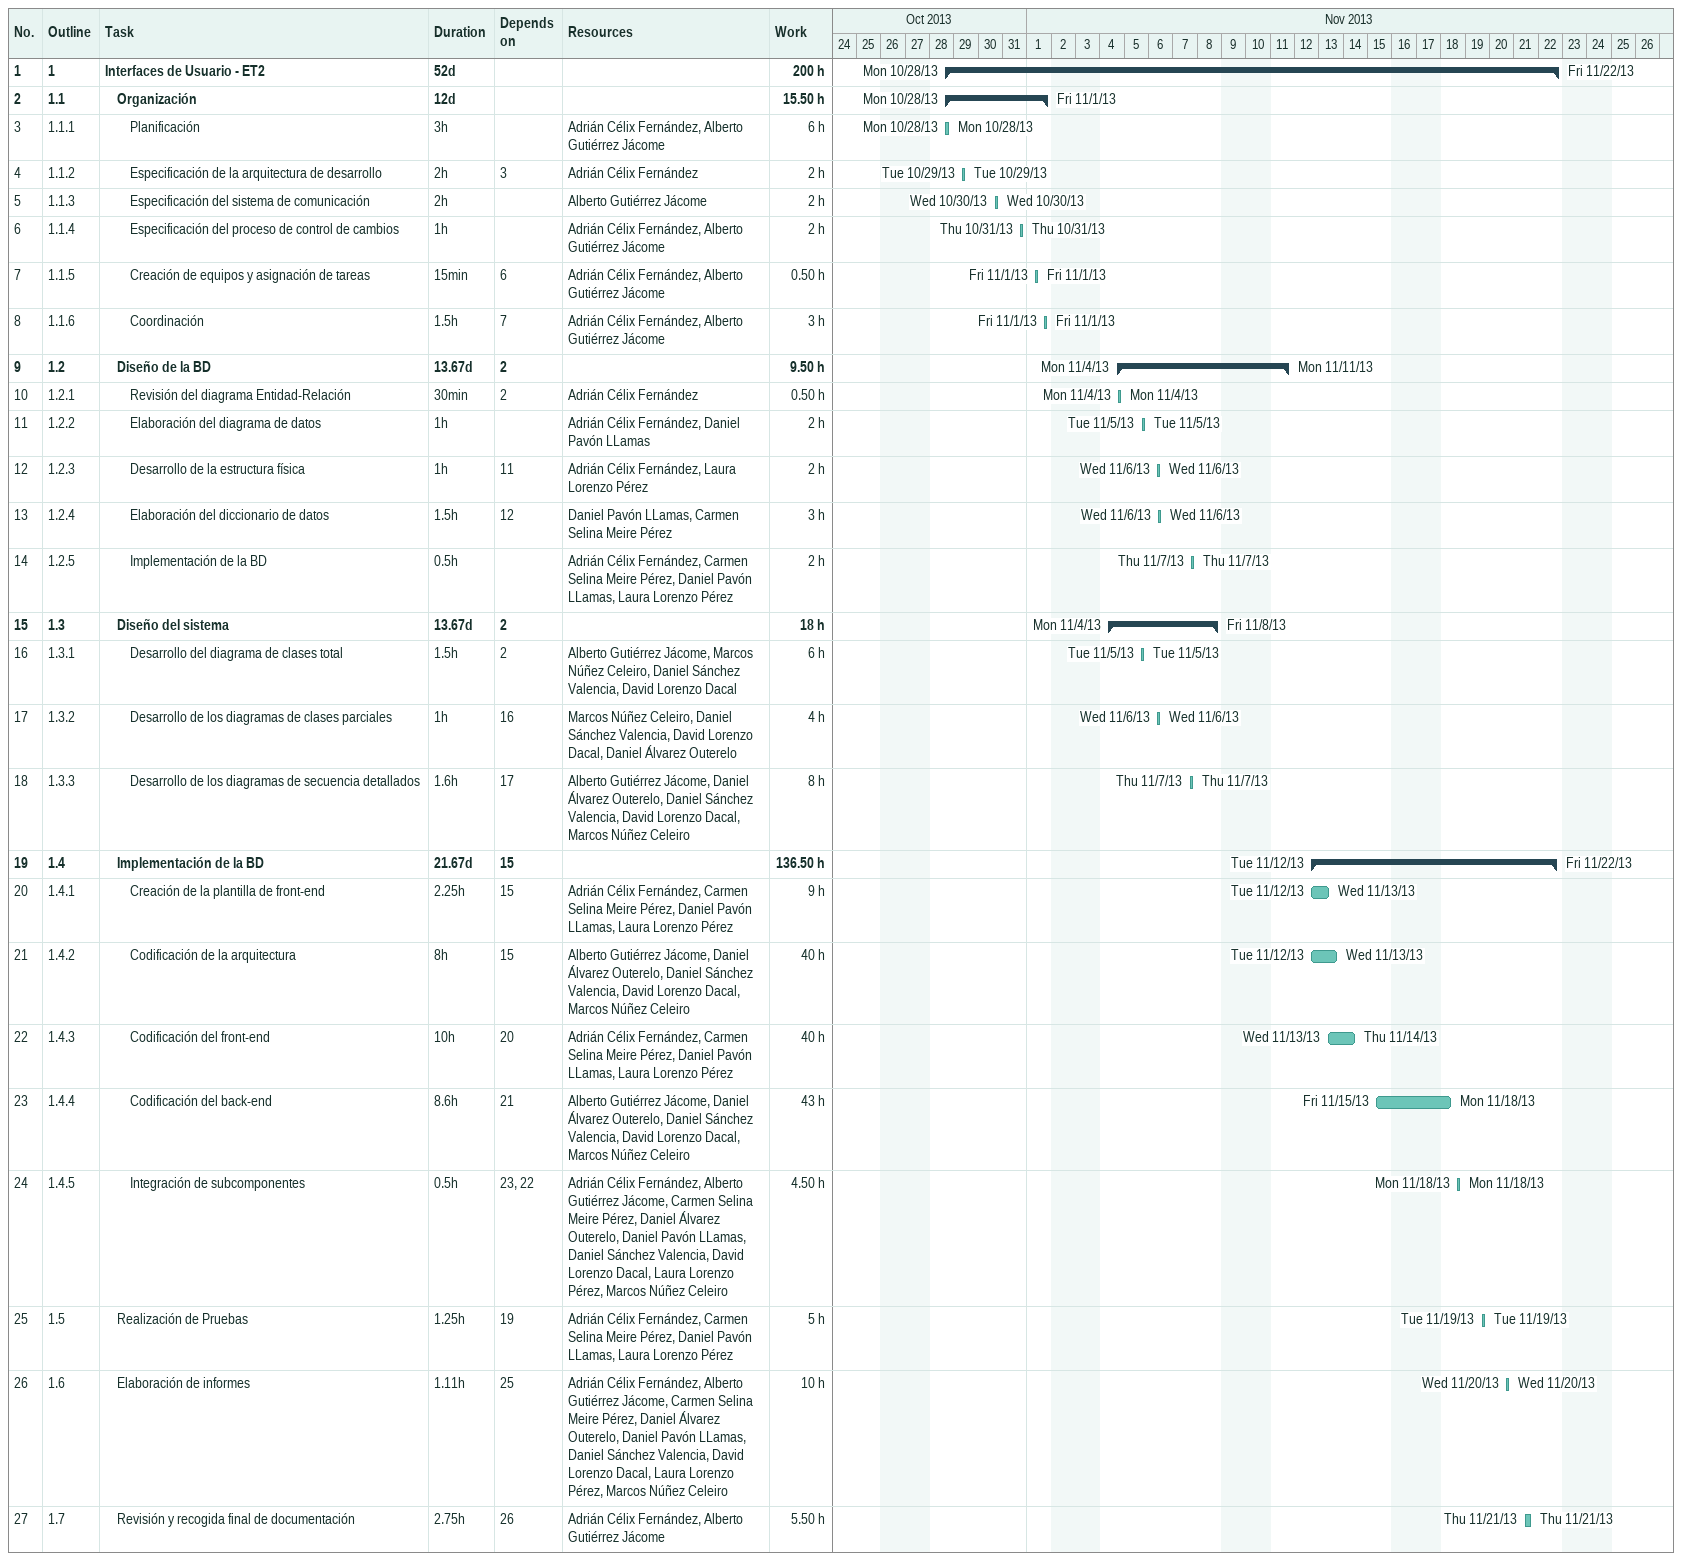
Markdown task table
| ID | WBS | Task | Duration | Start | Finish | Predecessors | Resources | Work (h) |
|---|---|---|---|---|---|---|---|---|
| 1 | 1 | **Interfaces de Usuario - ET2** | 52d | 2013-10-28 | 2013-11-22 |  |  | 200 |
| 2 | 1.1 | **Organización** | 12d | 2013-10-28 | 2013-11-01 |  |  | 15.50 |
| 3 | 1.1.1 | Planificación | 3h | 2013-10-28 | 2013-10-28 |  | Adrián Célix Fernández, Alberto Gutiérrez Jácome | 6 |
| 4 | 1.1.2 | Especificación de la arquitectura de desarrollo | 2h | 2013-10-29 | 2013-10-29 | 3 | Adrián Célix Fernández | 2 |
| 5 | 1.1.3 | Especificación del sistema de comunicación | 2h | 2013-10-30 | 2013-10-30 |  | Alberto Gutiérrez Jácome | 2 |
| 6 | 1.1.4 | Especificación del proceso de control de cambios | 1h | 2013-10-31 | 2013-10-31 |  | Adrián Célix Fernández, Alberto Gutiérrez Jácome | 2 |
| 7 | 1.1.5 | Creación de equipos y asignación de tareas | 15min | 2013-11-01 | 2013-11-01 | 6 | Adrián Célix Fernández, Alberto Gutiérrez Jácome | 0.50 |
| 8 | 1.1.6 | Coordinación | 1.5h | 2013-11-01 | 2013-11-01 | 7 | Adrián Célix Fernández, Alberto Gutiérrez Jácome | 3 |
| 9 | 1.2 | **Diseño de la BD** | 13.67d | 2013-11-04 | 2013-11-11 | 2 |  | 9.50 |
| 10 | 1.2.1 | Revisión del diagrama Entidad-Relación | 30min | 2013-11-04 | 2013-11-04 | 2 | Adrián Célix Fernández | 0.50 |
| 11 | 1.2.2 | Elaboración del diagrama de datos | 1h | 2013-11-05 | 2013-11-05 |  | Adrián Célix Fernández, Daniel Pavón LLamas | 2 |
| 12 | 1.2.3 | Desarrollo de la estructura física | 1h | 2013-11-06 | 2013-11-06 | 11 | Adrián Célix Fernández, Laura Lorenzo Pérez | 2 |
| 13 | 1.2.4 | Elaboración del diccionario de datos | 1.5h | 2013-11-06 | 2013-11-06 | 12 | Daniel Pavón LLamas, Carmen Selina Meire Pérez | 3 |
| 14 | 1.2.5 | Implementación de la BD | 0.5h | 2013-11-07 | 2013-11-07 |  | Adrián Célix Fernández, Carmen Selina Meire Pérez, Daniel Pavón LLamas, Laura Lorenzo Pérez | 2 |
| 15 | 1.3 | **Diseño del sistema** | 13.67d | 2013-11-04 | 2013-11-08 | 2 |  | 18 |
| 16 | 1.3.1 | Desarrollo del diagrama de clases total | 1.5h | 2013-11-05 | 2013-11-05 | 2 | Alberto Gutiérrez Jácome, Marcos Núñez Celeiro, Daniel Sánchez Valencia, David Lorenzo Dacal | 6 |
| 17 | 1.3.2 | Desarrollo de los diagramas de clases parciales | 1h | 2013-11-06 | 2013-11-06 | 16 | Marcos Núñez Celeiro, Daniel Sánchez Valencia, David Lorenzo Dacal, Daniel Álvarez Outerelo | 4 |
| 18 | 1.3.3 | Desarrollo de los diagramas de secuencia detallados | 1.6h | 2013-11-07 | 2013-11-07 | 17 | Alberto Gutiérrez Jácome, Daniel Álvarez Outerelo, Daniel Sánchez Valencia, David Lorenzo Dacal, Marcos Núñez Celeiro | 8 |
| 19 | 1.4 | **Implementación de la BD** | 21.67d | 2013-11-12 | 2013-11-22 | 15 |  | 136.50 |
| 20 | 1.4.1 | Creación de la plantilla de front-end | 2.25h | 2013-11-12 | 2013-11-13 | 15 | Adrián Célix Fernández, Carmen Selina Meire Pérez, Daniel Pavón LLamas, Laura Lorenzo Pérez | 9 |
| 21 | 1.4.2 | Codificación de la arquitectura | 8h | 2013-11-12 | 2013-11-13 | 15 | Alberto Gutiérrez Jácome, Daniel Álvarez Outerelo, Daniel Sánchez Valencia, David Lorenzo Dacal, Marcos Núñez Celeiro | 40 |
| 22 | 1.4.3 | Codificación del front-end | 10h | 2013-11-13 | 2013-11-14 | 20 | Adrián Célix Fernández, Carmen Selina Meire Pérez, Daniel Pavón LLamas, Laura Lorenzo Pérez | 40 |
| 23 | 1.4.4 | Codificación del back-end | 8.6h | 2013-11-15 | 2013-11-18 | 21 | Alberto Gutiérrez Jácome, Daniel Álvarez Outerelo, Daniel Sánchez Valencia, David Lorenzo Dacal, Marcos Núñez Celeiro | 43 |
| 24 | 1.4.5 | Integración de subcomponentes | 0.5h | 2013-11-18 | 2013-11-18 | 23, 22 | Adrián Célix Fernández, Alberto Gutiérrez Jácome, Carmen Selina Meire Pérez, Daniel Álvarez Outerelo, Daniel Pavón LLamas, Daniel Sánchez Valencia, David Lorenzo Dacal, Laura Lorenzo Pérez, Marcos Núñez Celeiro | 4.50 |
| 25 | 1.5 | Realización de Pruebas | 1.25h | 2013-11-19 | 2013-11-19 | 19 | Adrián Célix Fernández, Carmen Selina Meire Pérez, Daniel Pavón LLamas, Laura Lorenzo Pérez | 5 |
| 26 | 1.6 | Elaboración de informes | 1.11h | 2013-11-20 | 2013-11-20 | 25 | Adrián Célix Fernández, Alberto Gutiérrez Jácome, Carmen Selina Meire Pérez, Daniel Álvarez Outerelo, Daniel Pavón LLamas, Daniel Sánchez Valencia, David Lorenzo Dacal, Laura Lorenzo Pérez, Marcos Núñez Celeiro | 10 |
| 27 | 1.7 | Revisión y recogida final de documentación | 2.75h | 2013-11-21 | 2013-11-21 | 26 | Adrián Célix Fernández, Alberto Gutiérrez Jácome | 5.50 |
